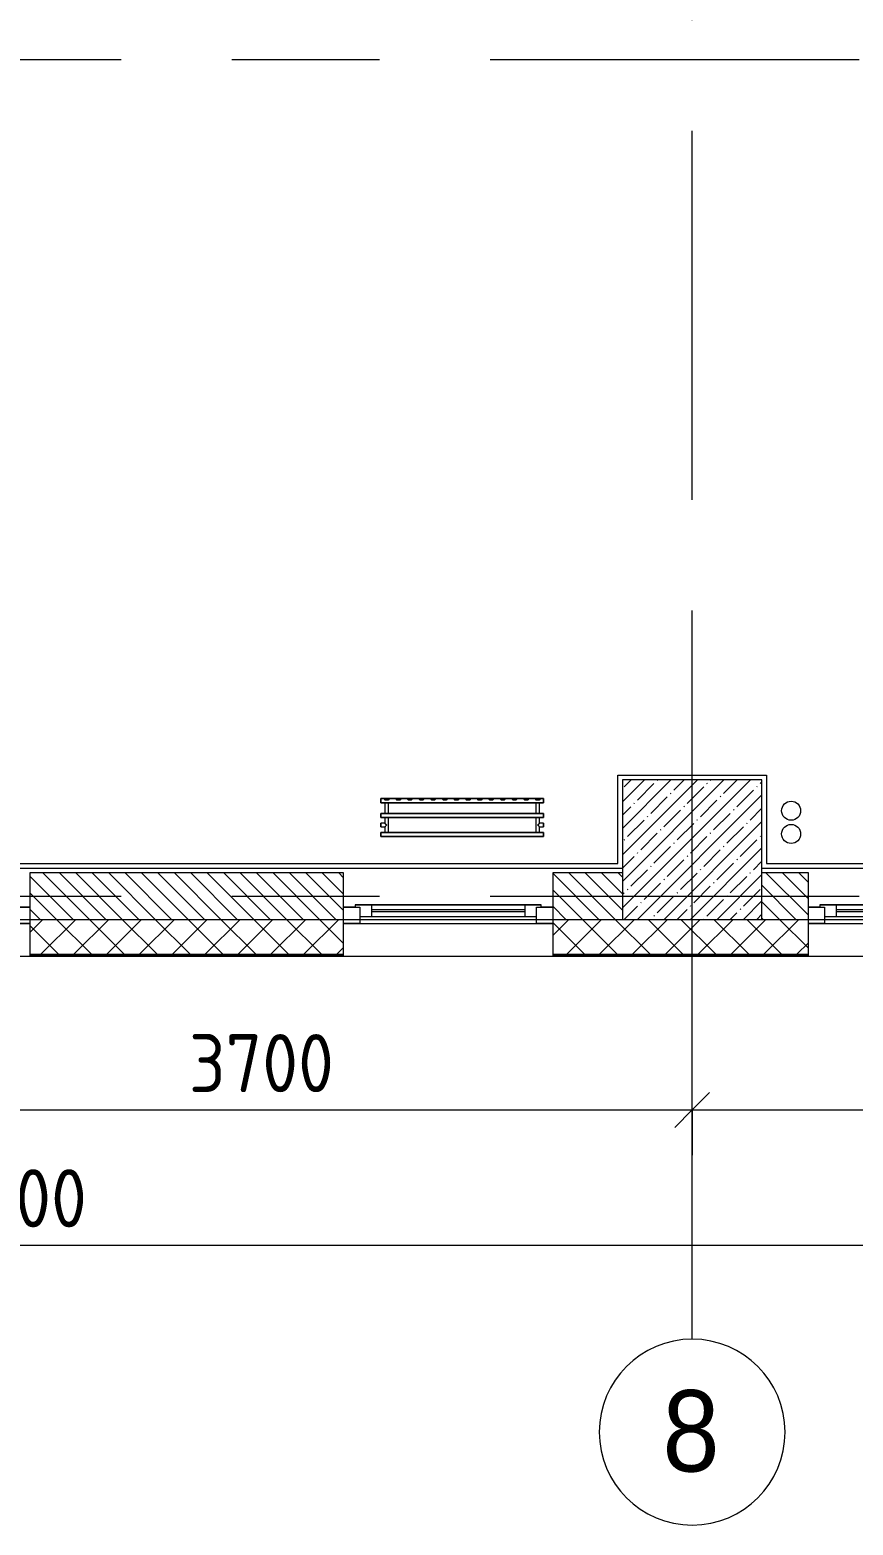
# Model space of a CAD drawing. Header units: millimetres. Extents: x 2623 to 211276, y -8553 to 29000.
# Drawn here: x 42678 to 46221, y -2706 to 3727 of the extents above; entities that cross this region are included whole.
import ezdxf

# ---------------------------------------------------------------- set-up
doc = ezdxf.new("R2010")
doc.units = ezdxf.units.MM
doc.linetypes.add('Осевая', pattern=[3175, 635, -476.25, 1587.5, -476.25])
for name, color, linetype, lineweight in [('A-ANNO-DIMS', 7, 'Continuous', 9), ('A-ANNO-DIMS-100', 7, 'Continuous', 9), ('A-DETL', 7, 'Continuous', 9), ('A-GLAZ', 7, 'Continuous', 9), ('A-WALL', 7, 'Continuous', 9), ('A-WALL-1', 7, 'Continuous', 13), ('I-WALL', 7, 'Continuous', 9), ('S-COLS', 7, 'Continuous', 9), ('Оси', 7, 'Continuous', 9), ('Оси-1', 7, 'Continuous', 20), ('Оси-2', 7, 'Осевая', 9)]:
    doc.layers.add(name, color=color, linetype=linetype, lineweight=lineweight)
doc.layers.add('A-FLOR-1', color=7, linetype='Continuous', lineweight=9, true_color=0xaaaaaa)
doc.layers.add('M-EQPM-1', color=7, linetype='Continuous', lineweight=9, true_color=0xaaaaaa)
doc.styles.add('Arial', font='arial.ttf', dxfattribs={"width": 0.9, "height": 350})
doc.styles.add('ISOCPEUR', font='isocpeur.ttf', dxfattribs={"width": 0.9, "height": 250})
doc.dimstyles.new('ISO-2_5_0_9К_БОЛЬШОЙ', dxfattribs={"dimscale": 304.8, "dimtxt": 248.995294, "dimasz": 0.492126, "dimexe": 0.393701, "dimexo": 0.984252, "dimgap": 0, "dimtad": 1, "dimdec": 0, "dimrnd": 10, "dimzin": 0, "dimdsep": 46, "dimtxsty": 'ISOCPEUR', "dimblk1": 'OBLIQUE', "dimblk2": 'OBLIQUE', "dimsah": 1, "dimcen": 0.09, "dimdle": 0.393701, "dimazin": 0, "dimtfac": 1, "dimtdec": 4, "dimtix": 1, "dimtmove": 0, "dimatfit": 3, "dimfxl": 1, "dimtvp": 1, "dimtolj": 1, "dimtzin": 0, "dimarcsym": 2})

# ---------------------------------------------------------------- blocks, each defined once
blk = doc.blocks.new('120_Окно_СКБ_2Ст - 120_Окно_СКБ_2Ст 2100х2500 _мал створка СЛЕВА_-V6-План монтажа стен и перегородок 3 этажа в осях 1-12')
at = {"layer": 'A-GLAZ'}
for p, q in [((-1050, -127), (-1050, -57)), ((-1050, -57), (-980, -57)), ((1050, -57), (-1050, -57)), ((-980, -57), (-980, -127)), ((-220, -127), (-220, -57)), ((-220, -57), (-150, -57)), ((-150, -57), (-150, -127)), ((980, -127), (980, -57)), ((980, -57), (1050, -57)), ((1050, -57), (1050, -127)), ((-980, -127), (-1050, -127)), ((-1050, -127), (-1000, -127)), ((-980, -127), (-1000, -127)), ((-1000, -127), (-1000, -137)), ((-220, -87), (-980, -87)), ((-980, -87), (-980, -127)), ((-930, -137), (-930, -87)), ((-930, -107), (-270, -107)), ((-270, -117), (-930, -117)), ((-270, -137), (-270, -87)), ((-220, -127), (-220, -87)), ((-150, -127), (-220, -127)), ((-200, -127), (-220, -127)), ((-200, -127), (-170, -127)), ((-200, -137), (-200, -127)), ((-150, -127), (-170, -127)), ((-170, -127), (-170, -137)), ((980, -87), (-150, -87)), ((-150, -87), (-150, -127)), ((-100, -137), (-100, -87)), ((-100, -107), (930, -107)), ((930, -117), (-100, -117)), ((930, -137), (930, -87)), ((980, -127), (980, -87)), ((1050, -127), (980, -127)), ((1000, -127), (980, -127)), ((1000, -127), (1050, -127)), ((1000, -137), (1000, -127)), ((-1000, -137), (-200, -137)), ((-200, -137), (-1000, -137)), ((-170, -137), (1000, -137)), ((1000, -137), (-170, -137))]:
    blk.add_line(p, q, dxfattribs=at)
blk = doc.blocks.new('120_Окно_СКБ_1Ст - 120_Окно_СКБ_1Ст 900х2500_h_-20664874-План монтажа стен и перегородок 3 этажа в осях 1-12')
at = {"layer": 'A-GLAZ'}
for p, q in [((-450, -127), (-450, -57)), ((-450, -57), (-380, -57)), ((450, -57), (-450, -57)), ((-380, -57), (-380, -127)), ((380, -127), (380, -57)), ((380, -57), (450, -57)), ((450, -57), (450, -127)), ((-380, -127), (-450, -127)), ((-450, -127), (-400, -127)), ((-380, -127), (-400, -127)), ((-400, -127), (-400, -137)), ((380, -87), (-380, -87)), ((-380, -87), (-380, -127)), ((-330, -137), (-330, -87)), ((-330, -107), (330, -107)), ((330, -117), (-330, -117)), ((330, -137), (330, -87)), ((380, -127), (380, -87)), ((450, -127), (380, -127)), ((400, -127), (380, -127)), ((400, -127), (450, -127)), ((400, -137), (400, -127)), ((-400, -137), (400, -137)), ((400, -137), (-400, -137))]:
    blk.add_line(p, q, dxfattribs=at)
blk = doc.blocks.new('BSC_Колонна _Прямоугольная - 600х600-V19-План монтажа стен и перегородок 3 этажа в осях 1-12')
at = {"layer": 'S-COLS'}
h = blk.add_hatch(dxfattribs=at)
h.set_pattern_fill('FP_29', color=256, style=0, pattern_type=2)
h.set_pattern_definition([(45, (-22210, -200), (-57.02463, 57.02463), []), (45, (-22152.975, -200), (-57.02463, 57.02463), [100.806, -20.161, 3.353, -16.808])])
h.paths.add_polyline_path([(-300, -300), (300, -300), (300, 300), (-300, 300), (-300, -251.1)])
for p, q in [((300, 300), (-300, 300)), ((-300, 300), (-300, -300)), ((300, -300), (300, 300)), ((-300, -300), (300, -300))]:
    blk.add_line(p, q, dxfattribs=at)
blk = doc.blocks.new('radiator_prado_classic_z_tip_30_po exemplyaru - Classic Z Тип 30-500-V32-План монтажа стен и перегородок 3 этажа в осях 1-12')
at = {"layer": 'M-EQPM-1'}
for p, q in [((0, 228), (0, 210)), ((700, 228), (0, 228)), ((0, 210), (0, 228)), ((0, 228), (12.5, 228)), ((0, 210), (700, 210)), ((17.5, 210), (0, 210)), ((12.5, 228), (37.5, 228)), ((37.5, 228), (12.5, 228)), ((12.5, 228), (37.5, 228)), ((12.5, 228), (17.5, 223)), ((12.5, 228), (17.5, 223)), ((32.5, 223), (17.5, 223)), ((17.5, 223), (32.5, 223)), ((17.5, 210), (17.5, 164)), ((17.5, 210), (17.5, 164)), ((21.2, 210), (17.5, 210)), ((17.5, 210), (32.5, 210)), ((32.5, 210), (17.5, 210)), ((17.5, 210), (32.5, 210)), ((31.5, 210), (18.5, 210)), ((28.7, 210), (21.2, 210)), ((32.5, 210), (28.7, 210)), ((32.5, 223), (37.5, 228)), ((37.5, 228), (32.5, 223)), ((32.5, 164), (32.5, 210)), ((32.5, 164), (32.5, 210)), ((667.5, 210), (32.5, 210)), ((37.5, 228), (62.5, 228)), ((62.5, 228), (87.5, 228)), ((87.5, 228), (62.5, 228)), ((62.5, 228), (87.5, 228)), ((62.5, 228), (67.5, 223)), ((62.5, 228), (67.5, 223)), ((82.5, 223), (67.5, 223)), ((67.5, 223), (82.5, 223)), ((82.5, 223), (87.5, 228)), ((87.5, 228), (82.5, 223)), ((87.5, 228), (112.5, 228)), ((112.5, 228), (137.5, 228)), ((137.5, 228), (112.5, 228)), ((112.5, 228), (137.5, 228)), ((112.5, 228), (117.5, 223)), ((112.5, 228), (117.5, 223)), ((132.5, 223), (117.5, 223)), ((117.5, 223), (132.5, 223)), ((132.5, 223), (137.5, 228)), ((137.5, 228), (132.5, 223)), ((137.5, 228), (162.5, 228)), ((162.5, 228), (187.5, 228)), ((187.5, 228), (162.5, 228)), ((162.5, 228), (187.5, 228)), ((162.5, 228), (167.5, 223)), ((162.5, 228), (167.5, 223)), ((182.5, 223), (167.5, 223)), ((167.5, 223), (182.5, 223)), ((182.5, 223), (187.5, 228)), ((187.5, 228), (182.5, 223)), ((187.5, 228), (212.5, 228)), ((212.5, 228), (237.5, 228)), ((237.5, 228), (212.5, 228)), ((212.5, 228), (237.5, 228)), ((212.5, 228), (217.5, 223)), ((212.5, 228), (217.5, 223)), ((232.5, 223), (217.5, 223)), ((217.5, 223), (232.5, 223)), ((232.5, 223), (237.5, 228)), ((237.5, 228), (232.5, 223)), ((237.5, 228), (262.5, 228)), ((262.5, 228), (287.5, 228)), ((287.5, 228), (262.5, 228)), ((262.5, 228), (287.5, 228)), ((262.5, 228), (267.5, 223)), ((262.5, 228), (267.5, 223)), ((282.5, 223), (267.5, 223)), ((267.5, 223), (282.5, 223)), ((282.5, 223), (287.5, 228)), ((287.5, 228), (282.5, 223)), ((287.5, 228), (312.5, 228)), ((312.5, 228), (337.5, 228)), ((337.5, 228), (312.5, 228)), ((312.5, 228), (337.5, 228)), ((312.5, 228), (317.5, 223)), ((312.5, 228), (317.5, 223)), ((332.5, 223), (317.5, 223)), ((317.5, 223), (332.5, 223)), ((332.5, 223), (337.5, 228)), ((337.5, 228), (332.5, 223)), ((337.5, 228), (362.5, 228)), ((362.5, 228), (387.5, 228)), ((387.5, 228), (362.5, 228)), ((362.5, 228), (387.5, 228)), ((362.5, 228), (367.5, 223)), ((362.5, 228), (367.5, 223)), ((382.5, 223), (367.5, 223)), ((367.5, 223), (382.5, 223)), ((382.5, 223), (387.5, 228)), ((387.5, 228), (382.5, 223)), ((387.5, 228), (412.5, 228)), ((412.5, 228), (437.5, 228)), ((437.5, 228), (412.5, 228)), ((412.5, 228), (437.5, 228)), ((412.5, 228), (417.5, 223)), ((412.5, 228), (417.5, 223)), ((432.5, 223), (417.5, 223)), ((417.5, 223), (432.5, 223)), ((432.5, 223), (437.5, 228)), ((437.5, 228), (432.5, 223)), ((437.5, 228), (462.5, 228)), ((462.5, 228), (487.5, 228)), ((487.5, 228), (462.5, 228)), ((462.5, 228), (487.5, 228)), ((462.5, 228), (467.5, 223)), ((462.5, 228), (467.5, 223)), ((482.5, 223), (467.5, 223)), ((467.5, 223), (482.5, 223)), ((482.5, 223), (487.5, 228)), ((487.5, 228), (482.5, 223)), ((487.5, 228), (512.5, 228)), ((512.5, 228), (537.5, 228)), ((537.5, 228), (512.5, 228)), ((512.5, 228), (537.5, 228)), ((512.5, 228), (517.5, 223)), ((512.5, 228), (517.5, 223)), ((532.5, 223), (517.5, 223)), ((517.5, 223), (532.5, 223)), ((532.5, 223), (537.5, 228)), ((537.5, 228), (532.5, 223)), ((537.5, 228), (562.5, 228)), ((587.5, 228), (562.5, 228)), ((562.5, 228), (587.5, 228)), ((562.5, 228), (567.5, 223)), ((562.5, 228), (567.5, 223)), ((562.9, 228), (587.5, 228)), ((582.5, 223), (567.5, 223)), ((567.5, 223), (582.5, 223)), ((582.5, 223), (587.5, 228)), ((587.5, 228), (582.5, 223)), ((587.5, 228), (612.5, 228)), ((612.5, 228), (637.5, 228)), ((637.5, 228), (612.5, 228)), ((612.5, 228), (637.5, 228)), ((612.5, 228), (617.5, 223)), ((617.5, 223), (612.5, 228)), ((632.5, 223), (617.5, 223)), ((617.5, 223), (632.5, 223)), ((632.5, 223), (637.5, 228)), ((637.5, 228), (632.5, 223)), ((637.5, 228), (662.5, 228)), ((662.5, 228), (687.5, 228)), ((687.5, 228), (662.5, 228)), ((662.5, 228), (687.5, 228)), ((662.5, 228), (667.5, 223)), ((662.5, 228), (667.5, 223)), ((682.5, 223), (667.5, 223)), ((667.5, 223), (682.5, 223)), ((667.5, 210), (667.5, 164)), ((667.5, 210), (667.5, 164)), ((681.5, 210), (667.5, 210)), ((667.5, 210), (682.2, 210)), ((667.8, 210), (667.5, 210)), ((667.5, 210), (676.9, 210)), ((671.2, 210), (667.8, 210)), ((681.5, 210), (668.5, 210)), ((680.3, 210), (671.2, 210)), ((676.9, 210), (682.5, 210)), ((681.5, 210), (680.3, 210)), ((682.2, 210), (681.5, 210)), ((682.2, 210), (681.5, 210)), ((682.5, 210), (682.2, 210)), ((682.2, 210), (682.5, 210)), ((682.5, 210), (682.2, 210)), ((682.5, 223), (687.5, 228)), ((687.5, 228), (682.5, 223)), ((682.5, 164), (682.5, 210)), ((682.5, 164), (682.5, 210)), ((700, 210), (682.5, 210)), ((687.5, 228), (700, 228)), ((700, 210), (700, 228)), ((700, 228), (700, 210)), ((700, 164), (0, 164)), ((0, 164), (0, 146)), ((0, 146), (0, 164)), ((0, 164), (17.5, 164)), ((0, 146), (700, 146)), ((17.5, 146), (0, 146)), ((17.8, 164), (17.5, 164)), ((17.5, 164), (32.5, 164)), ((32.5, 164), (17.5, 164)), ((17.5, 164), (32.5, 164)), ((17.5, 146), (17.5, 121.5)), ((17.5, 146), (17.5, 121.5)), ((17.5, 146), (21.2, 146)), ((32.5, 146), (17.5, 146)), ((17.5, 146), (32.5, 146)), ((32.5, 146), (17.5, 146)), ((18.5, 164), (17.8, 164)), ((23.1, 164), (18.5, 164)), ((18.5, 164), (31.5, 164)), ((31.5, 146), (18.5, 146)), ((21.2, 146), (30.3, 146)), ((25, 164), (23.1, 164)), ((26.9, 164), (25, 164)), ((32.2, 164), (26.9, 164)), ((30.3, 146), (31.5, 146)), ((31.5, 146), (32.5, 146)), ((32.5, 164), (32.2, 164)), ((32.5, 164), (667.5, 164)), ((32.5, 82), (32.5, 146)), ((32.5, 82), (32.5, 146)), ((667.5, 146), (32.5, 146)), ((682.5, 164), (667.5, 164)), ((667.5, 164), (682.5, 164)), ((667.8, 164), (667.5, 164)), ((667.5, 164), (682.5, 164)), ((667.5, 146), (667.5, 82)), ((667.5, 146), (667.5, 82)), ((667.5, 146), (682.5, 146)), ((682.5, 146), (667.5, 146)), ((667.5, 146), (667.8, 146)), ((682.5, 146), (667.5, 146)), ((673.1, 164), (667.8, 164)), ((667.8, 146), (673.1, 146)), ((668.5, 164), (681.5, 164)), ((681.5, 146), (668.5, 146)), ((680.3, 164), (673.1, 164)), ((673.1, 146), (678.7, 146)), ((678.7, 146), (682.2, 146)), ((682.5, 164), (680.3, 164)), ((682.2, 146), (682.5, 146)), ((682.5, 164), (700, 164)), ((682.5, 121.5), (682.5, 146)), ((682.5, 121.5), (682.5, 146)), ((700, 146), (682.5, 146)), ((700, 146), (700, 164)), ((700, 164), (700, 146)), ((17.5, 121.5), (0, 121.5)), ((17.5, 121.5), (0, 121.5)), ((0, 121.5), (0, 121.2)), ((0, 106.5), (0, 121.5)), ((0, 121.2), (0, 106.8)), ((0, 121.2), (0, 120.5)), ((0, 120.5), (0, 121.2)), ((0, 121.2), (0, 121.2)), ((0, 120.5), (0, 119.3)), ((0, 119.3), (0, 120.5)), ((0, 119.3), (0, 117.8)), ((0, 117.8), (0, 119.3)), ((0, 117.8), (0, 115.9)), ((0, 115.9), (0, 117.8)), ((0, 115.9), (0, 114)), ((0, 114), (0, 115.9)), ((0, 114), (0, 112.1)), ((0, 112.1), (0, 114)), ((0, 112.1), (0, 110.2)), ((0, 110.2), (0, 112.1)), ((0, 110.2), (0, 108.7)), ((0, 108.7), (0, 110.2)), ((0, 108.7), (0, 106.8)), ((0, 106.8), (0, 108.7)), ((0, 106.8), (0, 106.5)), ((0, 106.8), (0, 106.8)), ((0, 106.5), (17.5, 106.5)), ((0, 106.5), (17.5, 106.5)), ((700, 82), (0, 82)), ((0, 82), (0, 64)), ((0, 64), (0, 82)), ((0, 82), (17.5, 82)), ((17.5, 106.5), (17.5, 82)), ((17.5, 106.5), (17.5, 82)), ((18.5, 82), (17.5, 82)), ((17.5, 82), (32.5, 82)), ((32.5, 82), (17.5, 82)), ((17.5, 82), (26.9, 82)), ((26.9, 82), (18.5, 82)), ((18.5, 82), (31.5, 82)), ((32.5, 82), (26.9, 82)), ((26.9, 82), (32.5, 82)), ((32.5, 82), (667.5, 82)), ((667.8, 82), (667.5, 82)), ((667.5, 82), (682.5, 82)), ((667.8, 82), (667.5, 82)), ((667.5, 82), (682.5, 82)), ((682.5, 82), (667.8, 82)), ((668.5, 82), (667.8, 82)), ((669.7, 82), (668.5, 82)), ((668.5, 82), (681.5, 82)), ((671.2, 82), (669.7, 82)), ((673.1, 82), (671.2, 82)), ((675, 82), (673.1, 82)), ((681.5, 82), (675, 82)), ((682.2, 82), (681.5, 82)), ((682.5, 82), (682.2, 82)), ((700, 121.5), (682.5, 121.5)), ((700, 121.5), (682.5, 121.5)), ((682.5, 82), (682.5, 106.5)), ((682.5, 106.5), (700, 106.5)), ((682.5, 82), (682.5, 106.5)), ((682.5, 106.5), (700, 106.5)), ((682.5, 82), (700, 82)), ((700, 121.5), (700, 106.5)), ((700, 121.2), (700, 121.5)), ((700, 121.5), (700, 121.2)), ((700, 121.2), (700, 121.5)), ((700, 106.8), (700, 121.2)), ((700, 121.2), (700, 106.8)), ((700, 106.8), (700, 121.2)), ((700, 106.5), (700, 106.8)), ((700, 106.8), (700, 106.5)), ((700, 106.5), (700, 106.8)), ((700, 64), (700, 82)), ((700, 82), (700, 64)), ((700, 64), (0, 64)), ((0, 64), (700, 64))]:
    blk.add_line(p, q, dxfattribs=at)
for points, knots in [([(17.8, 121.2), (17.7, 121.3), (17.7, 121.3), (17.5, 121.5), (17.5, 121.5), (17.5, 121.5)], [0.8571429, 0.8571429, 0.8571429, 0.8571429, 0.8928571, 0.9285714, 1, 1, 1, 1]), ([(17.5, 121.5), (17.5, 121.5), (17.5, 121.5), (17.7, 121.3), (17.7, 121.3), (17.8, 121.2)], [0, 0, 0, 0, 0.0714286, 0.1071429, 0.1428571, 0.1428571, 0.1428571, 0.1428571]), ([(17.5, 121.5), (17.5, 121.5), (17.5, 121.5), (17.7, 121.3), (17.7, 121.3), (17.8, 121.2)], [0, 0, 0, 0, 0.0714286, 0.1071429, 0.1428571, 0.1428571, 0.1428571, 0.1428571]), ([(25, 114), (24.5, 114.5), (23.6, 115.4), (22.4, 116.6), (21.6, 117.4), (21.1, 117.9), (20.8, 118.2), (20.5, 118.5), (20.2, 118.8), (19.8, 119.1), (19.6, 119.4), (19.3, 119.7), (19, 120), (18.7, 120.3), (18.5, 120.5), (18.3, 120.7), (18.1, 120.9), (17.9, 121.1), (17.8, 121.2), (17.7, 121.3), (17.5, 121.5), (17.5, 121.5), (17.5, 121.5)], [0, 0, 0, 0, 0.142857, 0.285714, 0.357143, 0.392857, 0.428571, 0.464286, 0.5, 0.535714, 0.571429, 0.607143, 0.642857, 0.678571, 0.714286, 0.75, 0.785714, 0.821429, 0.857143, 0.892857, 0.928571, 1, 1, 1, 1]), ([(17.5, 106.5), (17.5, 106.5), (17.5, 106.5), (17.7, 106.7), (17.8, 106.8), (17.9, 106.9), (18.1, 107.1), (18.3, 107.3), (18.5, 107.5), (18.7, 107.7), (19, 108), (19.3, 108.3), (19.6, 108.6), (19.8, 108.9), (20.3, 109.3), (20.7, 109.7), (21.1, 110.1), (21.6, 110.6), (22.4, 111.4), (23.6, 112.6), (24.5, 113.5), (25, 114)], [0, 0, 0, 0, 0.071429, 0.107143, 0.142857, 0.178571, 0.214286, 0.25, 0.285714, 0.321429, 0.357143, 0.392857, 0.428571, 0.464286, 0.5, 0.571429, 0.607143, 0.642857, 0.714286, 0.857143, 1, 1, 1, 1]), ([(17.5, 106.5), (17.5, 106.5), (17.5, 106.5), (17.7, 106.7), (17.7, 106.7), (17.8, 106.8)], [0, 0, 0, 0, 0.0714286, 0.1071429, 0.1428571, 0.1428571, 0.1428571, 0.1428571]), ([(17.8, 106.8), (17.7, 106.7), (17.7, 106.7), (17.5, 106.5), (17.5, 106.5), (17.5, 106.5)], [0.8571429, 0.8571429, 0.8571429, 0.8571429, 0.8928571, 0.9285714, 1, 1, 1, 1]), ([(17.8, 106.8), (17.7, 106.7), (17.7, 106.7), (17.5, 106.5), (17.5, 106.5), (17.5, 106.5)], [0.8571429, 0.8571429, 0.8571429, 0.8571429, 0.8928571, 0.9285714, 1, 1, 1, 1]), ([(17.8, 121.2), (17.8, 121.2), (17.9, 121.1), (18.1, 120.9), (18.3, 120.7), (18.5, 120.5), (18.7, 120.3), (19, 120), (19.3, 119.7), (19.6, 119.4), (19.8, 119.1), (20.3, 118.7), (20.7, 118.3), (21.1, 117.9), (21.6, 117.4), (22.4, 116.6), (23.1, 115.9), (23.6, 115.4)], [0.1428571, 0.1428571, 0.1428571, 0.1428571, 0.1785714, 0.2142857, 0.25, 0.2857143, 0.3214286, 0.3571429, 0.3928571, 0.4285714, 0.4642857, 0.5, 0.5714286, 0.6071429, 0.6428571, 0.7142857, 0.8571429, 0.8571429, 0.8571429, 0.8571429]), ([(22.1, 111.1), (21.9, 110.9), (21.6, 110.6), (21.1, 110.1), (20.8, 109.8), (20.5, 109.5), (20.2, 109.2), (19.8, 108.9), (19.6, 108.6), (19.3, 108.3), (19, 108), (18.7, 107.7), (18.5, 107.5), (18.3, 107.3), (18.1, 107.1), (17.9, 106.9), (17.8, 106.8), (17.8, 106.8)], [0.2857143, 0.2857143, 0.2857143, 0.2857143, 0.3571429, 0.3928571, 0.4285714, 0.4642857, 0.5, 0.5357143, 0.5714286, 0.6071429, 0.6428571, 0.6785714, 0.7142857, 0.75, 0.7857143, 0.8214286, 0.8571429, 0.8571429, 0.8571429, 0.8571429]), ([(17.8, 106.8), (17.8, 106.8), (17.9, 106.9), (18.1, 107.1), (18.3, 107.3), (18.5, 107.5), (18.7, 107.7), (19, 108), (19.3, 108.3), (19.6, 108.6), (19.9, 108.8), (20.3, 109.3), (20.6, 109.6), (20.8, 109.8)], [0.1428571, 0.1428571, 0.1428571, 0.1428571, 0.1785714, 0.2142857, 0.25, 0.2857143, 0.3214286, 0.3571429, 0.3928571, 0.4285714, 0.4642857, 0.5, 0.5714286, 0.5714286, 0.5714286, 0.5714286]), ([(19.6, 119.4), (19.7, 119.3), (19.9, 119.2), (20.3, 118.7), (20.6, 118.4), (20.8, 118.2)], [0.4285714, 0.4285714, 0.4285714, 0.4285714, 0.4642857, 0.5, 0.5714286, 0.5714286, 0.5714286, 0.5714286]), ([(22.1, 116.9), (21.9, 117.1), (21.6, 117.4), (21.1, 117.9), (20.9, 118.1), (20.8, 118.2)], [0.2857143, 0.2857143, 0.2857143, 0.2857143, 0.3571429, 0.3928571, 0.4285714, 0.4285714, 0.4285714, 0.4285714]), ([(20.8, 118.2), (20.9, 118.1), (21.1, 117.9), (21.6, 117.4), (21.9, 117.1), (22.1, 116.9)], [0.5714286, 0.5714286, 0.5714286, 0.5714286, 0.6071429, 0.6428571, 0.7142857, 0.7142857, 0.7142857, 0.7142857]), ([(20.8, 109.8), (20.9, 109.9), (21.1, 110.1), (21.6, 110.6), (21.9, 110.9), (22.1, 111.1)], [0.5714286, 0.5714286, 0.5714286, 0.5714286, 0.6071429, 0.6428571, 0.7142857, 0.7142857, 0.7142857, 0.7142857]), ([(22.1, 111.1), (21.9, 110.9), (21.6, 110.6), (21.1, 110.1), (20.9, 109.9), (20.8, 109.8)], [0.2857143, 0.2857143, 0.2857143, 0.2857143, 0.3571429, 0.3928571, 0.4285714, 0.4285714, 0.4285714, 0.4285714]), ([(675, 114), (675.5, 114.5), (676.4, 115.4), (677.6, 116.6), (678.4, 117.4), (678.9, 117.9), (679.2, 118.2), (679.5, 118.5), (679.8, 118.8), (680.1, 119.2), (680.4, 119.4), (680.7, 119.7), (681, 120), (681.3, 120.3), (681.5, 120.5), (681.7, 120.7), (681.9, 120.9), (682.1, 121.1), (682.2, 121.2), (682.3, 121.3), (682.5, 121.5), (682.5, 121.5), (682.5, 121.5)], [0, 0, 0, 0, 0.142857, 0.285714, 0.357143, 0.392857, 0.428571, 0.464286, 0.5, 0.535714, 0.571429, 0.607143, 0.642857, 0.678571, 0.714286, 0.75, 0.785714, 0.821429, 0.857143, 0.892857, 0.928571, 1, 1, 1, 1]), ([(682.5, 106.5), (682.5, 106.5), (682.5, 106.5), (682.3, 106.7), (682.2, 106.8), (682.1, 106.9), (681.9, 107.1), (681.7, 107.3), (681.5, 107.5), (681.3, 107.7), (681, 108), (680.7, 108.3), (680.4, 108.6), (680.1, 108.8), (679.7, 109.3), (679.3, 109.7), (678.9, 110.1), (678.4, 110.6), (677.6, 111.4), (676.4, 112.6), (675.5, 113.5), (675, 114)], [0, 0, 0, 0, 0.071429, 0.107143, 0.142857, 0.178571, 0.214286, 0.25, 0.285714, 0.321429, 0.357143, 0.392857, 0.428571, 0.464286, 0.5, 0.571429, 0.607143, 0.642857, 0.714286, 0.857143, 1, 1, 1, 1]), ([(682.2, 121.2), (682.2, 121.2), (682.1, 121.1), (681.9, 120.9), (681.7, 120.7), (681.5, 120.5), (681.3, 120.3), (681, 120), (680.7, 119.7), (680.4, 119.4), (680.1, 119.2), (679.7, 118.7), (679.3, 118.3), (678.9, 117.9), (678.4, 117.4), (677.6, 116.6), (676.9, 115.9), (676.4, 115.4)], [0.1428571, 0.1428571, 0.1428571, 0.1428571, 0.1785714, 0.2142857, 0.25, 0.2857143, 0.3214286, 0.3571429, 0.3928571, 0.4285714, 0.4642857, 0.5, 0.5714286, 0.6071429, 0.6428571, 0.7142857, 0.8571429, 0.8571429, 0.8571429, 0.8571429]), ([(682.2, 121.2), (682.2, 121.2), (682.1, 121.1), (681.9, 120.9), (681.7, 120.7), (681.5, 120.5), (681.3, 120.3), (681, 120), (680.7, 119.7), (680.4, 119.4), (680.1, 119.2), (679.7, 118.7), (679.3, 118.3), (678.9, 117.9), (678.4, 117.4), (677.6, 116.6), (676.9, 115.9), (676.4, 115.4)], [0.1428571, 0.1428571, 0.1428571, 0.1428571, 0.1785714, 0.2142857, 0.25, 0.2857143, 0.3214286, 0.3571429, 0.3928571, 0.4285714, 0.4642857, 0.5, 0.5714286, 0.6071429, 0.6428571, 0.7142857, 0.8571429, 0.8571429, 0.8571429, 0.8571429]), ([(676.4, 115.4), (676.9, 115.9), (677.6, 116.6), (678.4, 117.4), (678.9, 117.9), (679.2, 118.2), (679.5, 118.5), (679.8, 118.8), (680.1, 119.2), (680.4, 119.4), (680.7, 119.7), (681, 120), (681.3, 120.3), (681.5, 120.5), (681.7, 120.7), (681.9, 120.9), (682.1, 121.1), (682.2, 121.2), (682.2, 121.2)], [0.1428571, 0.1428571, 0.1428571, 0.1428571, 0.2857143, 0.3571429, 0.3928571, 0.4285714, 0.4642857, 0.5, 0.5357143, 0.5714286, 0.6071429, 0.6428571, 0.6785714, 0.7142857, 0.75, 0.7857143, 0.8214286, 0.8571429, 0.8571429, 0.8571429, 0.8571429]), ([(677.9, 111.1), (678.1, 110.9), (678.4, 110.6), (678.9, 110.1), (679.2, 109.8), (679.5, 109.5), (679.8, 109.2), (680.1, 108.8), (680.4, 108.6), (680.7, 108.3), (681, 108), (681.3, 107.7), (681.4, 107.6), (681.5, 107.5)], [0.2857143, 0.2857143, 0.2857143, 0.2857143, 0.3571429, 0.3928571, 0.4285714, 0.4642857, 0.5, 0.5357143, 0.5714286, 0.6071429, 0.6428571, 0.6785714, 0.7142857, 0.7142857, 0.7142857, 0.7142857]), ([(677.9, 111.1), (678.1, 110.9), (678.4, 110.6), (678.9, 110.1), (679.1, 109.9), (679.2, 109.8)], [0.2857143, 0.2857143, 0.2857143, 0.2857143, 0.3571429, 0.3928571, 0.4285714, 0.4285714, 0.4285714, 0.4285714]), ([(682.2, 106.8), (682.2, 106.8), (682.1, 106.9), (681.9, 107.1), (681.7, 107.3), (681.5, 107.5), (681.3, 107.7), (681, 108), (680.7, 108.3), (680.4, 108.6), (680.1, 108.8), (679.7, 109.3), (679.3, 109.7), (678.9, 110.1), (678.4, 110.6), (678.1, 110.9), (677.9, 111.1)], [0.1428571, 0.1428571, 0.1428571, 0.1428571, 0.1785714, 0.2142857, 0.25, 0.2857143, 0.3214286, 0.3571429, 0.3928571, 0.4285714, 0.4642857, 0.5, 0.5714286, 0.6071429, 0.6428571, 0.7142857, 0.7142857, 0.7142857, 0.7142857]), ([(682.5, 121.5), (682.5, 121.5), (682.5, 121.5), (682.3, 121.3), (682.3, 121.3), (682.2, 121.2)], [0, 0, 0, 0, 0.0714286, 0.1071429, 0.1428571, 0.1428571, 0.1428571, 0.1428571]), ([(682.5, 121.5), (682.5, 121.5), (682.5, 121.5), (682.3, 121.3), (682.3, 121.3), (682.2, 121.2)], [0, 0, 0, 0, 0.0714286, 0.1071429, 0.1428571, 0.1428571, 0.1428571, 0.1428571]), ([(682.2, 121.2), (682.3, 121.3), (682.3, 121.3), (682.5, 121.5), (682.5, 121.5), (682.5, 121.5)], [0.8571429, 0.8571429, 0.8571429, 0.8571429, 0.8928571, 0.9285714, 1, 1, 1, 1]), ([(682.2, 106.8), (682.3, 106.7), (682.3, 106.7), (682.5, 106.5), (682.5, 106.5), (682.5, 106.5)], [0.8571429, 0.8571429, 0.8571429, 0.8571429, 0.8928571, 0.9285714, 1, 1, 1, 1]), ([(682.2, 106.8), (682.3, 106.7), (682.3, 106.7), (682.5, 106.5), (682.5, 106.5), (682.5, 106.5)], [0.8571429, 0.8571429, 0.8571429, 0.8571429, 0.8928571, 0.9285714, 1, 1, 1, 1]), ([(682.5, 106.5), (682.5, 106.5), (682.5, 106.5), (682.3, 106.7), (682.3, 106.7), (682.2, 106.8)], [0, 0, 0, 0, 0.0714286, 0.1071429, 0.1428571, 0.1428571, 0.1428571, 0.1428571])]:
    blk.add_open_spline(points, degree=3, knots=knots, dxfattribs=at)
for points in [[(20.8, 118.2), (20.7, 118.3), (20.5, 118.5), (20.2, 118.8), (19.9, 119.2), (19.6, 119.4), (19.3, 119.7), (19, 120), (18.7, 120.3), (18.5, 120.5), (18.3, 120.7), (18.1, 120.9), (17.9, 121.1), (17.8, 121.2), (17.8, 121.2)], [(17.8, 121.2), (17.8, 121.2), (17.9, 121.1), (18.1, 120.9), (18.3, 120.7), (18.5, 120.5), (18.7, 120.3), (19, 120), (19.3, 119.7), (19.5, 119.5), (19.6, 119.4)], [(20.8, 109.8), (20.7, 109.7), (20.5, 109.5), (20.2, 109.2), (19.9, 108.8), (19.6, 108.6), (19.3, 108.3), (19, 108), (18.7, 107.7), (18.5, 107.5), (18.3, 107.3), (18.1, 107.1), (17.9, 106.9), (17.8, 106.8), (17.8, 106.8)], [(23.6, 115.4), (23.1, 115.9), (22.6, 116.4), (22.1, 116.9)], [(22.1, 116.9), (22.6, 116.4), (23.1, 115.9), (23.6, 115.4)], [(25, 114), (24.5, 113.5), (23.6, 112.6), (22.6, 111.6), (22.1, 111.1)], [(22.1, 111.1), (22.6, 111.6), (23.1, 112.1), (23.6, 112.6)], [(23.6, 112.6), (23.1, 112.1), (22.6, 111.6), (22.1, 111.1)], [(25, 114), (24.5, 114.5), (24, 115), (23.6, 115.4)], [(23.6, 115.4), (24, 115), (24.5, 114.5), (25, 114)], [(23.6, 115.4), (24, 115), (24.5, 114.5), (25, 114)], [(23.6, 112.6), (24, 113), (24.5, 113.5), (25, 114)], [(25, 114), (24.5, 113.5), (24, 113), (23.6, 112.6)], [(676.4, 115.4), (676, 115), (675.5, 114.5), (675, 114)], [(676.4, 115.4), (676, 115), (675.5, 114.5), (675, 114)], [(675, 114), (675.5, 114.5), (676, 115), (676.4, 115.4)], [(675, 114), (675.5, 113.5), (676, 113), (676.4, 112.6)], [(675, 114), (675.5, 113.5), (676.4, 112.6), (677.4, 111.6), (677.9, 111.1)], [(677.9, 111.1), (677.4, 111.6), (676.4, 112.6), (675.5, 113.5), (675, 114)], [(676.4, 112.6), (676.9, 112.1), (677.4, 111.6), (677.9, 111.1)], [(679.2, 109.8), (679.3, 109.7), (679.5, 109.5), (679.8, 109.2), (680.1, 108.8), (680.4, 108.6), (680.7, 108.3), (681, 108), (681.3, 107.7), (681.5, 107.5), (681.7, 107.3), (681.9, 107.1), (682.1, 106.9), (682.2, 106.8), (682.2, 106.8)], [(681.5, 107.5), (681.6, 107.4), (681.7, 107.3), (681.9, 107.1), (682.1, 106.9), (682.2, 106.8), (682.2, 106.8)]]:
    blk.add_open_spline(points, degree=3, dxfattribs=at)
blk = doc.blocks.new('Ось сетки - D8-29747960-План монтажа стен и перегородок 3 этажа в осях 1-12')
at = {"layer": 'Оси-1'}
for start, end in [(360, 180), (180, 360)]:
    blk.add_arc((0, 0), 4, start, end, dxfattribs=at)
blk = doc.blocks.new('DIMBLOCK14-План монтажа стен и перегородок 3 этажа в осях 1-12')
at = {"layer": 'A-ANNO-DIMS-100'}
for p, q in [((23428.4, -1695.6), (23428.4, -1381.6)), ((61628.4, -1695.6), (61628.4, -1381.6)), ((23308.4, -1501.6), (61748.4, -1501.6)), ((23428.4, -1501.6), (23428.4, -1695.6)), ((61628.4, -1501.6), (61628.4, -1695.6))]:
    blk.add_line(p, q, dxfattribs=at)
at = {"layer": 'A-ANNO-DIMS-100', "lineweight": 20}
for p, q in [((23428.4, -1501.6), (23503.4, -1426.6)), ((61628.4, -1501.6), (61703.4, -1426.6)), ((23428.4, -1501.6), (23353.4, -1576.6)), ((61628.4, -1501.6), (61553.4, -1576.6))]:
    blk.add_line(p, q, dxfattribs=at)
at = {"layer": 'A-ANNO-DIMS-100', "color": 0, "insert": (42133.3, -1175), "char_height": 250, "width": 948.097, "attachment_point": 1, "line_spacing_factor": 1.149209, "style": 'ISOCPEUR'}
blk.add_mtext('38200', dxfattribs=at)
blk = doc.blocks.new('_Oblique')
at = {"color": 0, "linetype": 'ByBlock', "lineweight": -2}
blk.add_line((-0.5, -0.5), (0.5, 0.5), dxfattribs=at)
blk = doc.blocks.new('DIMBLOCK21-План монтажа стен и перегородок 3 этажа в осях 1-12')
at = {"layer": 'A-ANNO-DIMS-100'}
for p, q in [((41828.4, -1114), (41828.4, -800.1)), ((45528.4, -1114), (45528.4, -800.1)), ((41828.4, -920.1), (45528.4, -920.1)), ((41828.4, -920.1), (41828.4, -1114)), ((45528.4, -920.1), (45528.4, -1114))]:
    blk.add_line(p, q, dxfattribs=at)
at = {"layer": 'A-ANNO-DIMS-100', "lineweight": 20}
for p, q in [((41828.4, -920.1), (41903.4, -845.1)), ((45528.4, -920.1), (45603.4, -845.1)), ((41828.4, -920.1), (41753.4, -995.1)), ((45528.4, -920.1), (45453.4, -995.1))]:
    blk.add_line(p, q, dxfattribs=at)
at = {"layer": 'A-ANNO-DIMS-100', "color": 0, "insert": (43362.4, -593.5), "char_height": 250, "width": 758.478, "attachment_point": 1, "line_spacing_factor": 1.149209, "style": 'ISOCPEUR'}
blk.add_mtext('3700', dxfattribs=at)
blk = doc.blocks.new('DIMBLOCK22-План монтажа стен и перегородок 3 этажа в осях 1-12')
at = {"layer": 'A-ANNO-DIMS-100'}
for p, q in [((45528.4, -1114), (45528.4, -800.1)), ((49228.4, -1114), (49228.4, -800.1)), ((45528.4, -920.1), (49228.4, -920.1)), ((45528.4, -920.1), (45528.4, -1114)), ((49228.4, -920.1), (49228.4, -1114))]:
    blk.add_line(p, q, dxfattribs=at)
at = {"layer": 'A-ANNO-DIMS-100', "lineweight": 20}
for p, q in [((45528.4, -920.1), (45603.4, -845.1)), ((49228.4, -920.1), (49303.4, -845.1)), ((45528.4, -920.1), (45453.4, -995.1)), ((49228.4, -920.1), (49153.4, -995.1))]:
    blk.add_line(p, q, dxfattribs=at)
at = {"layer": 'A-ANNO-DIMS-100', "color": 0, "insert": (47062.4, -593.5), "char_height": 250, "width": 758.478, "attachment_point": 1, "line_spacing_factor": 1.149209, "style": 'ISOCPEUR'}
blk.add_mtext('3700', dxfattribs=at)

msp = doc.modelspace()

# ---------------------------------------------------------------- hatches: boundary and pattern name
at = {"layer": 'A-WALL'}
h = msp.add_hatch(dxfattribs=at)
h.set_pattern_fill('FP_10', color=256, style=0, pattern_type=2)
h.set_pattern_definition([(135, (23318.383, 0), (-35.35534, -35.35534), [])])
h.paths.add_polyline_path([(60741.4, -100), (61308.4, -100), (61308.4, 100), (60741.4, 100), (60741.4, -51.1)])
h.paths.add_polyline_path([(59841.4, -100), (59841.4, 100), (59288.4, 100), (59288.4, -100), (59358, -100)])
h.paths.add_polyline_path([(57188.4, -100), (57188.4, 100), (56928.4, 100), (56928.4, -100)])
h.paths.add_polyline_path([(55428.4, -100), (55428.4, 100), (54201.2, 100), (54201.2, -100), (54221.7, -100)])
h.paths.add_polyline_path([(53301.2, -100), (53301.2, 100), (53128.1, 100), (53128.1, -100)])
h.paths.add_polyline_path([(49728.1, -100), (49728.1, 100), (49478.4, 100), (49478.4, -100)])
h.paths.add_polyline_path([(48878.4, -100), (48878.4, 100), (48128.4, 100), (48128.4, -100)])
h.paths.add_polyline_path([(44928.4, -100), (45228.4, -100), (45228.4, 100), (44928.4, 100), (44928.4, -51.1)])
h.paths.add_polyline_path([(44028.4, -100), (44028.4, 100), (42678.4, 100), (42678.4, -100), (43949, -100)])
h.paths.add_polyline_path([(45828.4, -100), (46028.4, -100), (46028.4, 100), (45828.4, 100), (45828.4, -51.1)])
h.paths.add_polyline_path([(40578.4, -100), (40578.4, 100), (39828.4, 100), (39828.4, -100), (40096.7, -100)])
h.paths.add_polyline_path([(38812.7, -100), (38928.4, -100), (38928.4, 100), (38178.4, 100), (38178.4, -100)])
h.paths.add_polyline_path([(34428.4, -100), (34428.4, 100), (33678.1, 100), (33678.1, -100)])
h.paths.add_polyline_path([(35478.4, -100), (35478.4, 100), (35328.4, 100), (35328.4, -100)])
h.paths.add_polyline_path([(30978.4, -100), (30978.4, 100), (30148.4, 100), (30148.4, -100)])
h = msp.add_hatch(dxfattribs=at)
h.set_pattern_fill('FP_12', color=256, style=0, pattern_type=2)
h.set_pattern_definition([(45, (23318.38, 0), (-70.71068, 70.71068), []), (135, (23318.38, 0), (-70.71068, -70.71068), [])])
h.paths.add_polyline_path([(61308.4, -250), (61606, -250), (61606, -100), (60741.4, -100), (60741.4, -250)])
h.paths.add_polyline_path([(59841.4, -250), (59841.4, -100), (59288.4, -100), (59288.4, -250), (59358, -250)])
h.paths.add_polyline_path([(56928.4, -250), (57188.4, -250), (57188.4, -100), (56328.4, -100), (56328.4, -250), (56789.8, -250)])
h.paths.add_polyline_path([(55428.4, -250), (55428.4, -100), (54201.2, -100), (54201.2, -250), (54221.7, -250)])
h.paths.add_polyline_path([(52528.1, -250), (53301.2, -250), (53301.2, -100), (52528.1, -100)])
h.paths.add_polyline_path([(49085.3, -250), (49728.1, -250), (49728.1, -100), (48128.4, -100), (48128.4, -250)])
h.paths.add_polyline_path([(46028.4, -250), (46028.4, -100), (44928.4, -100), (44928.4, -250), (45828.4, -250)])
h.paths.add_polyline_path([(44028.4, -250), (44028.4, -100), (42678.4, -100), (42678.4, -250), (43949, -250)])
h.paths.add_polyline_path([(40578.4, -250), (40578.4, -100), (39828.4, -100), (39828.4, -250), (40096.7, -250)])
h.paths.add_polyline_path([(38178.4, -250), (38928.4, -250), (38928.4, -100), (38178.4, -100)])
h.paths.add_polyline_path([(36078.4, -250), (36078.4, -100), (35328.4, -100), (35328.4, -250)])
h.paths.add_polyline_path([(34428.4, -250), (34428.4, -100), (33678.1, -100), (33678.1, -250)])
h.paths.add_polyline_path([(31578.1, -250), (31578.1, -100), (30148.4, -100), (30148.4, -250), (31108.1, -250)])
h.paths.add_polyline_path([(27048.4, -250), (27048.4, -100), (23058.4, -100), (23058.4, -250), (25971.8, -250)])

# ---------------------------------------------------------------- linework, layer by layer
at = {"layer": 'A-DETL'}
for centre in [(45954.2, 367.5), (45954.2, 267.5)]:
    msp.add_circle(centre, 41, dxfattribs=at)
at = {"layer": 'A-FLOR-1'}
for p, q in [((45208.4, 140), (45208.4, 520)), ((45208.4, 520), (45848.4, 520)), ((45848.4, 520), (45848.4, 140)), ((40598.4, 140), (45208.4, 140)), ((45848.4, 140), (48129.1, 140))]:
    msp.add_line(p, q, dxfattribs=at)
at = {"layer": 'A-WALL'}
for p, q in [((44028.4, 100), (42678.4, 100)), ((42678.4, 100), (42678.4, -258)), ((44028.4, -258), (44028.4, 100)), ((45228.4, 100), (44928.4, 100)), ((44928.4, 100), (44928.4, -258)), ((46028.4, 100), (45828.4, 100)), ((46028.4, -258), (46028.4, 100)), ((40578.4, -100), (42678.4, -100)), ((44028.4, -100), (44928.4, -100)), ((46028.4, -100), (48128.4, -100)), ((23050.4, -258), (53301.2, -258))]:
    msp.add_line(p, q, dxfattribs=at)
at = {"layer": 'A-WALL-1'}
for p, q in [((42678.4, -100), (44028.4, -100)), ((44928.4, -100), (45228.4, -100)), ((45828.4, -100), (46028.4, -100)), ((42678.4, -250), (44028.4, -250)), ((42678.4, -253), (44028.4, -253)), ((44928.4, -250), (46028.4, -250)), ((44928.4, -253), (46028.4, -253))]:
    msp.add_line(p, q, dxfattribs=at)
at = {"layer": 'I-WALL'}
for p, q in [((40578.4, 120), (45228.4, 120)), ((45828.4, 120), (48149.1, 120))]:
    msp.add_line(p, q, dxfattribs=at)
at = {"layer": 'Оси'}
msp.add_line((45528.4, -1906.3), (45528.4, 593.7), dxfattribs=at)
at = {"layer": 'Оси-2'}
for p, q in [((45528.4, 593.7), (45528.4, 24898.1)), ((21322.9, 3600), (59578.4, 3600)), ((21322.9, 0), (59578.4, 0))]:
    msp.add_line(p, q, dxfattribs=at)

# ---------------------------------------------------------------- block references
at = {"layer": 'A-GLAZ', "rotation": 180}
for name, p in [('120_Окно_СКБ_2Ст - 120_Окно_СКБ_2Ст 2100х2500 _мал створка СЛЕВА_-V6-План монтажа стен и перегородок 3 этажа в осях 1-12', (41628.4, -175)), ('120_Окно_СКБ_1Ст - 120_Окно_СКБ_1Ст 900х2500_h_-20664874-План монтажа стен и перегородок 3 этажа в осях 1-12', (44478.4, -175)), ('120_Окно_СКБ_2Ст - 120_Окно_СКБ_2Ст 2100х2500 _мал створка СЛЕВА_-V6-План монтажа стен и перегородок 3 этажа в осях 1-12', (47078.4, -175))]:
    msp.add_blockref(name, p, dxfattribs=at)
at = {"layer": 'M-EQPM-1'}
msp.add_blockref('radiator_prado_classic_z_tip_30_po exemplyaru - Classic Z Тип 30-500-V32-План монтажа стен и перегородок 3 этажа в осях 1-12', (44188.6, 192), dxfattribs=at)
at = {"layer": 'S-COLS'}
msp.add_blockref('BSC_Колонна _Прямоугольная - 600х600-V19-План монтажа стен и перегородок 3 этажа в осях 1-12', (45528.4, 200), dxfattribs=at)
at = {"layer": 'Оси-1', "xscale": 99.99999999999993, "yscale": 99.99999999999993, "zscale": 99.99999999999993}
msp.add_blockref('Ось сетки - D8-29747960-План монтажа стен и перегородок 3 этажа в осях 1-12', (45528.4, -2306.3), dxfattribs=at)

# ---------------------------------------------------------------- texts
at = {"layer": 'Оси', "insert": (45400.9, -2125.6), "char_height": 350, "width": 303.038, "attachment_point": 1, "style": 'Arial'}
msp.add_mtext('\\fArial|b0|i0|c204|p34|;\\W.9;8', dxfattribs=at)

# ---------------------------------------------------------------- dimensions: what is measured, and where the dimension line sits
at = {"layer": 'A-ANNO-DIMS'}
for base, p1, p2, override, picture, middle in [((45528.4, -920.1), (41828.4, -814), (45528.4, -814), {"dimpost": '<>', "dimfxl": 3700}, 'DIMBLOCK21-План монтажа стен и перегородок 3 этажа в осях 1-12', (43678.4, -795.1)), ((49228.4, -920.1), (45528.4, -814), (49228.4, -814), {"dimpost": '<>', "dimfxl": 3700}, 'DIMBLOCK22-План монтажа стен и перегородок 3 этажа в осях 1-12', (47378.4, -795.1)), ((61628.4, -1501.6), (23428.4, -1395.6), (61628.4, -1395.6), {"dimpost": '<>', "dimfxl": 38199.999966}, 'DIMBLOCK14-План монтажа стен и перегородок 3 этажа в осях 1-12', (42528.4, -1376.6))]:
    dim = msp.add_linear_dim(base=base, p1=p1, p2=p2, dimstyle='ISO-2_5_0_9К_БОЛЬШОЙ', override=override, dxfattribs=at)
    dim.commit()
    dim.dimension.update_dxf_attribs({"geometry": picture, "text_midpoint": middle})

doc.saveas('drawing.dxf')
